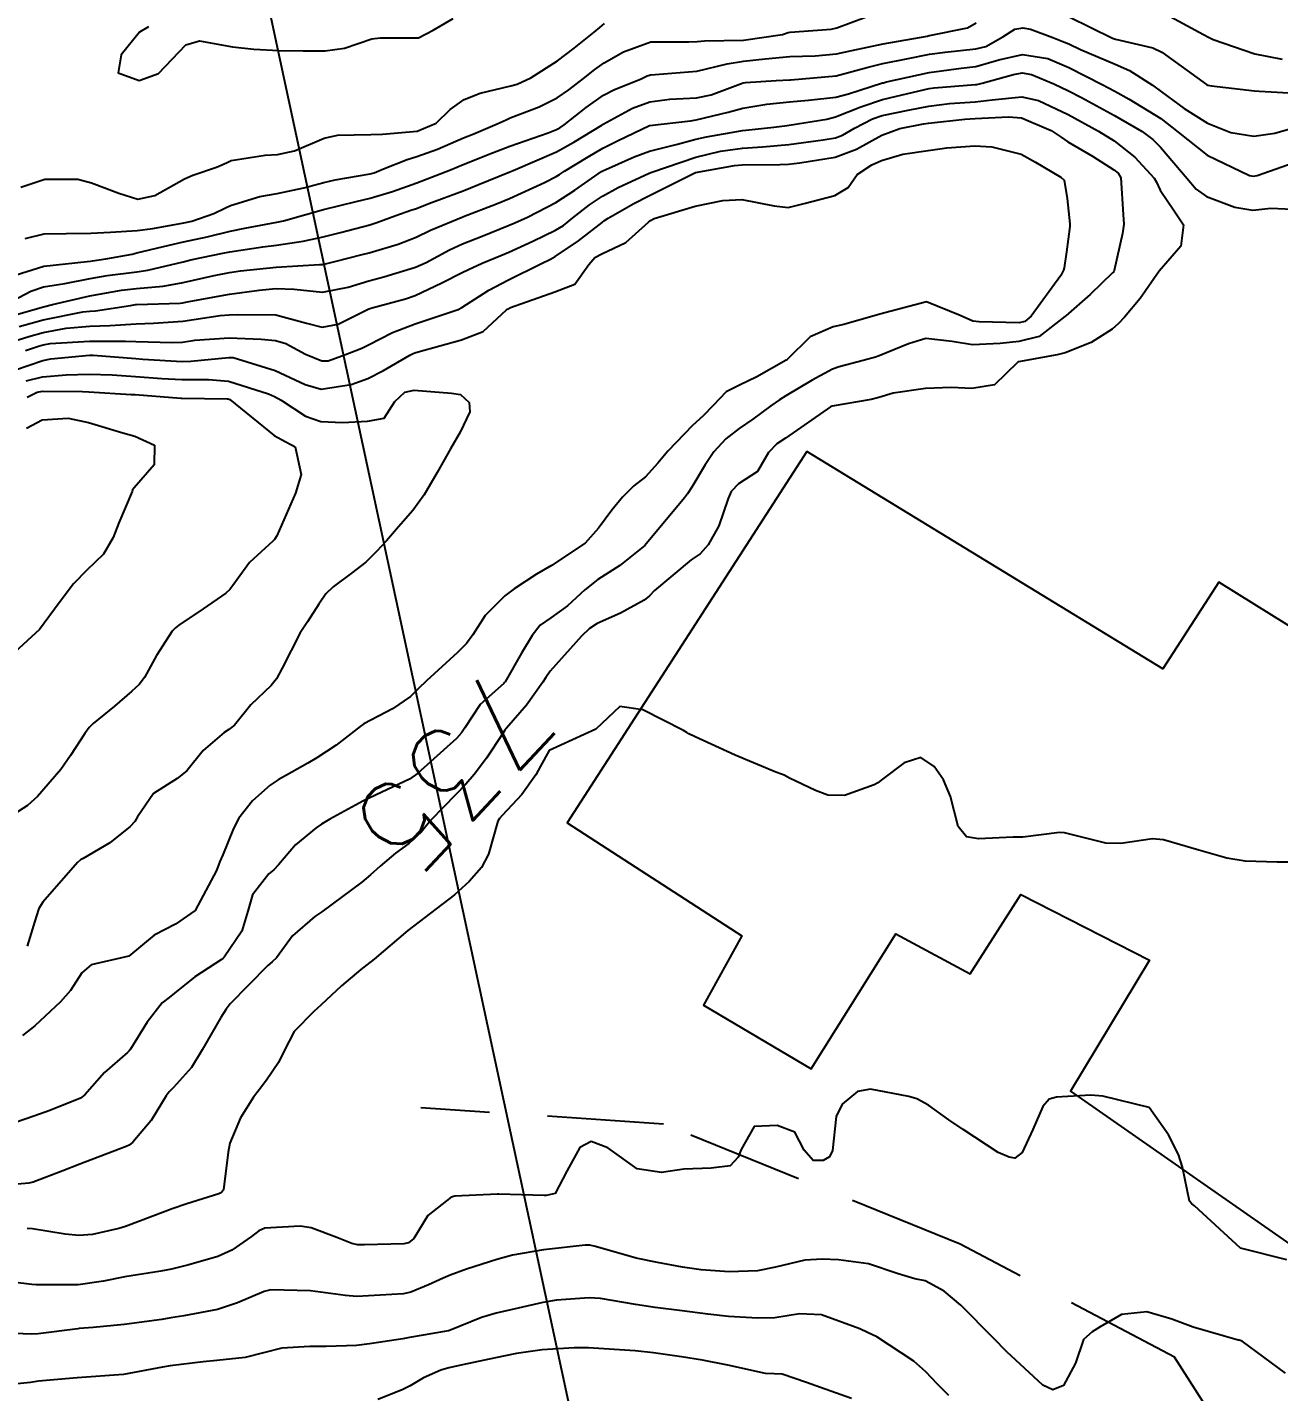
# Model space of a CAD drawing. Header units: metres. Extents: x 298520 to 308411, y 7433745 to 7450750.
# Drawn here: x 299442.5 to 299496.4, y 7449475.5 to 7449534.2 of the extents above; entities that cross this region are included whole.
import ezdxf
from ezdxf.enums import TextEntityAlignment as Align

# ---------------------------------------------------------------- set-up
doc = ezdxf.new("R2010")
doc.units = ezdxf.units.M
doc.header["$LTSCALE"] = 10
doc.linetypes.add('CONTINUO', pattern=[0])
doc.linetypes.add('DASHED', pattern=[0.75, 0.5, -0.25])
for name, color, linetype in [('Cotas', 45, 'Continuous'), ('Curvas de Nivel 1m', 11, 'Continuous'), ('Curvas de Nivel 5m', 15, 'Continuous'), ('Edificações', 30, 'Continuous'), ('PLACA_KM', 45, 'Continuous'), ('Vias Secundárias', 230, 'DASHED')]:
    doc.layers.add(name, color=color, linetype=linetype)
doc.styles.add('Style-STANDARD', font='STANDARD.shx')

msp = doc.modelspace()

# ---------------------------------------------------------------- linework, layer by layer
at = {"layer": 'Curvas de Nivel 1m', "flags": 128}
for points, elevation in [([(299441.649, 7449522.306), (299442.676, 7449522.848), (299443.23, 7449523.038), (299444.145, 7449523.189), (299445.234, 7449523.4), (299445.959, 7449523.529), (299447.237, 7449523.681), (299447.718, 7449523.755), (299449.242, 7449524.12), (299449.631, 7449524.214), (299450.947, 7449524.493), (299451.248, 7449524.553), (299452.665, 7449524.762), (299453.253, 7449524.838), (299454.408, 7449525.001), (299455.259, 7449525.186), (299456.008, 7449525.386), (299457.267, 7449525.713), (299457.576, 7449525.809), (299458.392, 7449526.109), (299459.04, 7449526.337), (299459.276, 7449526.417), (299459.81, 7449526.623), (299461.284, 7449527.176), (299461.925, 7449527.426), (299463.292, 7449527.986), (299463.447, 7449528.048), (299465.301, 7449528.857), (299466.056, 7449529.262), (299467.263, 7449530), (299467.291, 7449530.023), (299467.313, 7449530.035), (299468.579, 7449530.732), (299469.328, 7449531.003), (299470.178, 7449531.12), (299471.331, 7449531.18), (299471.967, 7449531.31), (299473.341, 7449531.815), (299473.438, 7449531.832), (299474.761, 7449531.916), (299475.343, 7449531.949), (299475.385, 7449531.951), (299477.345, 7449532.123), (299478.72, 7449532.495), (299479.351, 7449532.655), (299480.362, 7449532.854), (299481.355, 7449533.056), (299482.035, 7449533.145), (299483.358, 7449533.276), (299483.777, 7449533.387), (299484.519, 7449533.798), (299485.035, 7449534.126), (299485.369, 7449534.191), (299485.711, 7449534.13), (299486.666, 7449533.77), (299487.173, 7449533.575), (299487.36, 7449533.495), (299487.86, 7449533.253), (299489.352, 7449532.629), (299489.972, 7449532.353), (299490.95, 7449531.716), (299491.339, 7449531.427), (299492.314, 7449530.714), (299493.319, 7449530.081), (299494.33, 7449529.68), (299495.311, 7449529.526), (299496.223, 7449529.656), (299497.063, 7449529.898)], 732), ([(299442.001, 7449523.537), (299443.239, 7449523.928), (299445.108, 7449524.128), (299445.242, 7449524.149), (299445.337, 7449524.164), (299445.902, 7449524.253), (299447.036, 7449524.453), (299447.247, 7449524.5), (299448.638, 7449524.84), (299449.254, 7449524.974), (299450.265, 7449525.192), (299451.262, 7449525.43), (299451.885, 7449525.562), (299453.268, 7449525.821), (299453.552, 7449525.882), (299454.517, 7449526.151), (299455.275, 7449526.369), (299456.689, 7449526.716), (299457.28, 7449526.857), (299458.247, 7449527.147), (299459.287, 7449527.515), (299460.748, 7449528.078), (299461.295, 7449528.301), (299462.547, 7449528.811), (299463.303, 7449529.098), (299464.947, 7449529.663), (299465.311, 7449529.81), (299465.447, 7449529.884), (299465.638, 7449530.017), (299466.576, 7449530.756), (299467.332, 7449531.293), (299467.797, 7449531.535), (299468.921, 7449531.984), (299469.209, 7449532.117), (299469.345, 7449532.164), (299469.545, 7449532.177), (299471.347, 7449532.32), (299472.646, 7449532.641), (299473.351, 7449532.751), (299474.285, 7449532.849), (299475.353, 7449532.947), (299476.445, 7449532.985), (299477.355, 7449533.071), (299478.013, 7449533.217), (299479.359, 7449533.502), (299481.256, 7449533.832), (299481.34, 7449533.854), (299481.363, 7449533.858), (299482.995, 7449534.187), (299483.372, 7449534.397)], 731), ([(299442.248, 7449527.336), (299443.287, 7449527.676), (299444.698, 7449527.68), (299445.286, 7449527.52), (299446.462, 7449527.068), (299447.279, 7449526.821), (299448.018, 7449526.967), (299449.288, 7449527.684), (299449.646, 7449527.85), (299450.674, 7449528.196), (299451.104, 7449528.383), (299451.297, 7449528.48), (299452.772, 7449528.704), (299453.301, 7449528.732), (299454.034, 7449528.892), (299455.306, 7449529.434), (299455.881, 7449529.561), (299457.308, 7449529.59), (299457.816, 7449529.607), (299459.309, 7449529.744), (299460.122, 7449530.088), (299460.722, 7449530.679), (299461.328, 7449531.101), (299462.025, 7449531.37), (299463.337, 7449531.686), (299463.617, 7449531.768), (299464.194, 7449532.037), (299465.35, 7449532.764), (299466.059, 7449533.31), (299466.924, 7449534.004), (299467.164, 7449534.204), (299467.368, 7449534.369)], 729), ([(299447.746, 7449534.234), (299447.36, 7449533.996), (299446.572, 7449533.027), (299446.436, 7449532.249), (299447.34, 7449531.925), (299448.171, 7449532.228), (299449.355, 7449533.459), (299449.939, 7449533.622), (299451.355, 7449533.371), (299452.272, 7449533.263), (299453.353, 7449533.206), (299454.401, 7449533.202), (299455.354, 7449533.201), (299456.179, 7449533.308), (299457.359, 7449533.714), (299457.723, 7449533.753), (299459.359, 7449533.758), (299460.001, 7449534.09), (299460.856, 7449534.592)], 728), ([(299487.372, 7449534.658), (299489.238, 7449533.741), (299489.363, 7449533.699), (299490.965, 7449533.322), (299491.357, 7449533.138), (299493.282, 7449531.752), (299493.343, 7449531.723), (299493.503, 7449531.688), (299495.34, 7449531.475), (299495.549, 7449531.457), (299497.339, 7449531.364)], 731), ([(299441.762, 7449521.76), (299443.222, 7449522.182), (299443.609, 7449522.284), (299445.227, 7449522.655), (299446.576, 7449522.9), (299447.23, 7449522.97), (299448.382, 7449523.077), (299449.233, 7449523.23), (299450.572, 7449523.535), (299451.238, 7449523.66), (299451.701, 7449523.723), (299453.24, 7449523.885), (299455.102, 7449524.003), (299455.242, 7449524.006), (299455.356, 7449524.025), (299455.758, 7449524.135), (299456.942, 7449524.429), (299457.249, 7449524.509), (299458.489, 7449524.873), (299459.259, 7449525.183), (299459.882, 7449525.473), (299461.273, 7449526.057), (299461.305, 7449526.07), (299462.725, 7449526.609), (299463.281, 7449526.84), (299464.792, 7449527.532), (299465.291, 7449527.783), (299465.437, 7449527.873), (299465.649, 7449528.016), (299466.665, 7449528.641), (299467.303, 7449529.003), (299467.965, 7449529.335), (299469.313, 7449529.98), (299471.079, 7449530.191), (299471.317, 7449530.23), (299472.7, 7449530.558), (299473.325, 7449530.724), (299474.352, 7449530.895), (299475.329, 7449531), (299476.156, 7449531.073), (299477.333, 7449531.204), (299477.867, 7449531.342), (299479.342, 7449531.815), (299479.376, 7449531.826), (299479.51, 7449531.857), (299481.347, 7449532.27), (299482.721, 7449532.444), (299483.35, 7449532.528), (299484.35, 7449532.803), (299485.355, 7449533.041), (299486.448, 7449532.868), (299487.35, 7449532.476), (299488.797, 7449531.745), (299489.339, 7449531.457), (299489.954, 7449531.111), (299491.322, 7449530.292), (299492.066, 7449529.702), (299493.303, 7449528.701), (299495.136, 7449527.83), (299495.294, 7449527.806), (299495.461, 7449527.834), (299497.301, 7449528.477)], 733), ([(299442.181, 7449521.332), (299443.216, 7449521.616), (299444.922, 7449521.967), (299445.22, 7449521.995), (299445.465, 7449522.013), (299446.966, 7449522.243), (299447.187, 7449522.276), (299447.223, 7449522.282), (299449.103, 7449522.343), (299449.224, 7449522.359), (299449.407, 7449522.4), (299451.228, 7449522.731), (299452.508, 7449522.9), (299453.231, 7449522.974), (299454.01, 7449522.938), (299455.23, 7449522.805), (299456.337, 7449523.024), (299457.235, 7449523.304), (299457.876, 7449523.474), (299459.241, 7449523.889), (299459.689, 7449524.093), (299460.693, 7449524.636), (299461.255, 7449524.888), (299462.099, 7449525.223), (299463.267, 7449525.689), (299463.518, 7449525.797), (299464.055, 7449526.038), (299465.279, 7449526.677), (299466.09, 7449527.207), (299467.244, 7449528), (299467.275, 7449528.019), (299467.293, 7449528.03), (299468.644, 7449528.642), (299469.302, 7449528.879), (299470.518, 7449529.174), (299471.307, 7449529.39), (299471.754, 7449529.5), (299473.311, 7449529.77), (299473.453, 7449529.787), (299474.655, 7449529.917), (299475.233, 7449529.991), (299475.314, 7449530.001), (299476.946, 7449530.259), (299477.32, 7449530.363), (299478.403, 7449530.793), (299479.332, 7449531.101), (299479.94, 7449531.245), (299481.339, 7449531.575), (299481.558, 7449531.61), (299483.342, 7449531.745), (299483.402, 7449531.75), (299483.624, 7449531.807), (299484.967, 7449532.174), (299485.347, 7449532.247), (299485.745, 7449532.182), (299486.708, 7449531.77), (299487.339, 7449531.474), (299487.901, 7449531.187), (299489.323, 7449530.414), (299490.506, 7449529.722), (299490.977, 7449529.382), (299491.306, 7449529.058), (299492.452, 7449527.698), (299492.834, 7449527.243), (299493.285, 7449526.928), (299494.495, 7449526.464), (299495.28, 7449526.345), (299496.043, 7449526.421), (299497.28, 7449526.374)], 734), ([(299442.446, 7449520.298), (299443.008, 7449520.489), (299443.205, 7449520.542), (299443.517, 7449520.596), (299445.207, 7449520.699), (299446.754, 7449520.698), (299447.207, 7449520.692), (299448.781, 7449520.651), (299449.207, 7449520.665), (299449.736, 7449520.74), (299451.21, 7449520.85), (299452.597, 7449520.788), (299453.209, 7449520.731), (299453.649, 7449520.605), (299454.501, 7449520.151), (299455.199, 7449519.855), (299455.478, 7449519.858), (299456.221, 7449520.13), (299456.922, 7449520.407), (299457.207, 7449520.551), (299458.243, 7449521.08), (299459.216, 7449521.444), (299461.075, 7449522.072), (299461.224, 7449522.146), (299462.391, 7449522.899), (299463.236, 7449523.346), (299464.629, 7449524.029), (299465.04, 7449524.229), (299465.248, 7449524.341), (299466.252, 7449525.016), (299467.27, 7449525.817), (299467.373, 7449525.898), (299467.53, 7449525.997), (299468.639, 7449526.627), (299469.283, 7449526.952), (299471.265, 7449527.95), (299471.293, 7449527.961), (299472.967, 7449528.263), (299473.297, 7449528.294), (299474.912, 7449528.299), (299475.297, 7449528.323), (299475.777, 7449528.382), (299477.3, 7449528.622), (299478.215, 7449528.96), (299479.31, 7449529.567), (299480.086, 7449529.848), (299481.098, 7449530.051), (299481.317, 7449530.083), (299482.881, 7449530.253), (299483.32, 7449530.28), (299484.762, 7449530.355), (299485.321, 7449530.309), (299486.594, 7449529.771), (299487.023, 7449529.477), (299487.308, 7449529.288), (299488.381, 7449528.671), (299489.296, 7449528.075), (299489.485, 7449527.927), (299489.591, 7449527.736), (299489.695, 7449526.152), (299489.721, 7449525.736), (299489.67, 7449525.333), (299489.311, 7449523.739), (299489.288, 7449523.694), (299489.242, 7449523.645), (299488.269, 7449522.713), (299487.223, 7449521.793), (299487.189, 7449521.761), (299486.076, 7449520.911), (299485.206, 7449520.684), (299484.396, 7449520.607), (299483.204, 7449520.539), (299482.341, 7449520.683), (299481.208, 7449520.816), (299480.452, 7449520.594), (299479.196, 7449520.069), (299479.04, 7449520.017), (299478.497, 7449519.867), (299477.471, 7449519.596), (299477.189, 7449519.496), (299476.314, 7449519.023), (299475.177, 7449518.35), (299474.905, 7449518.184), (299474.531, 7449517.916), (299473.751, 7449517.34), (299473.163, 7449516.947), (299472.588, 7449516.506), (299472.073, 7449515.941), (299471.705, 7449515.384), (299471.13, 7449514.418), (299470.946, 7449514.132), (299470.81, 7449513.955), (299469.472, 7449512.34), (299469.168, 7449511.979), (299469.102, 7449511.914), (299468.03, 7449511.054), (299467.087, 7449510.452), (299466.523, 7449510.008), (299465.784, 7449509.308), (299465.064, 7449508.798), (299464.606, 7449508.488), (299464.253, 7449508.038), (299463.805, 7449507.283), (299463.096, 7449506.049), (299463.071, 7449506.011), (299463.032, 7449505.975), (299462.014, 7449505.064), (299461.358, 7449504.066), (299461.222, 7449503.847), (299460.998, 7449503.606), (299459.321, 7449502.095), (299458.98, 7449501.858), (299457.787, 7449501.3), (299456.971, 7449500.913), (299455.553, 7449500.141), (299455.187, 7449499.919), (299454.957, 7449499.764), (299454.078, 7449499.026), (299453.346, 7449498.166), (299453.141, 7449497.958), (299452.929, 7449497.781), (299452.22, 7449496.877), (299452.02, 7449496.179), (299451.765, 7449495.321), (299451.001, 7449494.189), (299450.949, 7449494.133), (299450.891, 7449494.089), (299449.744, 7449493.343), (299448.869, 7449492.646), (299448.629, 7449492.46), (299448.339, 7449492.225), (299447.693, 7449491.393), (299446.973, 7449490.239), (299446.917, 7449490.164), (299446.841, 7449490.091), (299445.847, 7449489.23), (299445.004, 7449488.267), (299444.812, 7449488.13), (299443.492, 7449487.597), (299442.804, 7449487.354), (299442.02, 7449487.083)], 736), ([(299442.018, 7449519.474), (299443.197, 7449519.876), (299443.54, 7449519.943), (299445.2, 7449520.097), (299445.36, 7449520.099), (299447.199, 7449519.954), (299447.504, 7449519.931), (299449.197, 7449519.834), (299449.567, 7449519.845), (299451.2, 7449520.007), (299451.393, 7449519.995), (299453.192, 7449519.443), (299454.493, 7449518.841), (299455.18, 7449518.645), (299456.474, 7449518.836), (299457.188, 7449519.102), (299457.86, 7449519.446), (299458.998, 7449520.102), (299459.132, 7449520.172), (299459.204, 7449520.201), (299459.357, 7449520.251), (299461.21, 7449520.759), (299462.152, 7449521.123), (299463.157, 7449522.051), (299463.191, 7449522.083), (299463.223, 7449522.098), (299463.328, 7449522.152), (299465.231, 7449522.833), (299466.09, 7449523.156), (299466.691, 7449524.006), (299466.953, 7449524.298), (299467.25, 7449524.459), (299468.292, 7449524.955), (299469.27, 7449525.818), (299469.35, 7449525.901), (299469.514, 7449525.976), (299471.279, 7449526.514), (299472.461, 7449526.758), (299473.282, 7449526.806), (299474.674, 7449526.521), (299475.278, 7449526.458), (299476.024, 7449526.643), (299477.284, 7449526.967), (299477.853, 7449527.309), (299478.25, 7449527.87), (299478.873, 7449528.289), (299479.299, 7449528.477), (299480.212, 7449528.757), (299481.304, 7449528.911), (299482.107, 7449529.02), (299483.306, 7449529.116), (299484.043, 7449529.065), (299485.303, 7449528.754), (299485.926, 7449528.407), (299487.01, 7449527.764), (299487.159, 7449527.629), (299487.284, 7449526.847), (299487.399, 7449525.759), (299487.393, 7449525.637), (299487.255, 7449524.548), (299487.151, 7449523.855), (299487.133, 7449523.762), (299487.013, 7449523.536), (299485.733, 7449521.782), (299485.459, 7449521.546), (299485.219, 7449521.496), (299483.497, 7449521.529), (299483.219, 7449521.565), (299482.674, 7449521.815), (299481.229, 7449522.4), (299479.223, 7449521.86), (299477.665, 7449521.427), (299477.214, 7449521.314), (299476.22, 7449520.883), (299475.229, 7449519.909), (299475.193, 7449519.881), (299473.933, 7449519.175), (299473.182, 7449518.809), (299472.601, 7449518.516), (299472.043, 7449517.941), (299471.617, 7449517.497), (299471.164, 7449517.068), (299470.09, 7449515.966), (299469.668, 7449515.45), (299469.136, 7449514.866), (299468.634, 7449514.481), (299468.147, 7449513.99), (299467.684, 7449513.427), (299467.109, 7449512.653), (299466.537, 7449512.008), (299465.093, 7449511.044), (299464.445, 7449510.681), (299463.486, 7449510.046), (299463.252, 7449509.877), (299463.078, 7449509.744), (299462.228, 7449508.896), (299461.705, 7449508.063), (299461.425, 7449507.69), (299461.045, 7449507.301), (299459.704, 7449506.09), (299459.362, 7449505.76), (299459.023, 7449505.411), (299458.245, 7449504.877), (299457.014, 7449504.236), (299456.854, 7449504.122), (299455.822, 7449503.316), (299454.992, 7449502.777), (299454.597, 7449502.545), (299453.908, 7449502.161), (299453.319, 7449501.827), (299452.977, 7449501.599), (299452.226, 7449500.922), (299451.64, 7449500.183), (299451.403, 7449499.739), (299450.939, 7449498.602), (299450.816, 7449498.31), (299450.767, 7449498.192), (299450.666, 7449497.93), (299449.755, 7449496.207), (299448.907, 7449495.617), (299447.992, 7449495.14), (299446.893, 7449494.24), (299445.28, 7449493.863), (299444.882, 7449493.527), (299444.381, 7449492.757), (299443.963, 7449492.273), (299442.852, 7449491.238), (299442.324, 7449490.819)], 737), ([(299442.487, 7449518.993), (299443.186, 7449519.174), (299444.205, 7449519.257), (299445.188, 7449519.283), (299446.181, 7449519.257), (299447.187, 7449519.179), (299448.318, 7449519.096), (299449.185, 7449519.05), (299450.33, 7449519.058), (299451.185, 7449518.984), (299452.915, 7449518.434), (299453.175, 7449518.329), (299453.462, 7449518.166), (299454.499, 7449517.483), (299455.164, 7449517.247), (299456.093, 7449517.201), (299457.164, 7449517.262), (299457.892, 7449517.386), (299458.34, 7449518.108), (299458.776, 7449518.507), (299459.18, 7449518.602), (299460.786, 7449518.469), (299461.178, 7449518.404), (299461.552, 7449518.066), (299461.576, 7449517.659), (299461.16, 7449516.79), (299460.747, 7449516.076), (299460.164, 7449515.058), (299459.61, 7449514.093), (299459.116, 7449513.417), (299458.504, 7449512.711), (299457.982, 7449512.111), (299457.565, 7449511.648), (299457.094, 7449511.198), (299456.489, 7449510.726), (299455.696, 7449510.134), (299455.38, 7449509.835), (299455.072, 7449509.392), (299454.586, 7449508.621), (299454.278, 7449508.152), (299453.503, 7449506.629), (299453.26, 7449506.167), (299453.03, 7449505.882), (299452.152, 7449505.049), (299451.44, 7449504.186), (299451.205, 7449503.993), (299451.008, 7449503.867), (299450.105, 7449503.095), (299449.391, 7449502.214), (299448.98, 7449501.88), (299447.966, 7449501.237), (299447.274, 7449500.237), (299447.164, 7449500.034), (299446.957, 7449499.825), (299446.081, 7449499.114), (299444.936, 7449498.448), (299444.818, 7449498.379), (299444.685, 7449498.264), (299443.192, 7449496.562), (299443.02, 7449496.288), (299442.909, 7449495.927), (299442.518, 7449494.672)], 738), ([(299442.526, 7449518.296), (299442.956, 7449518.512), (299443.177, 7449518.554), (299444.91, 7449518.531), (299445.177, 7449518.521), (299447.003, 7449518.414), (299447.175, 7449518.405), (299449.141, 7449518.253), (299449.173, 7449518.251), (299451.138, 7449518.226), (299451.173, 7449518.22), (299451.243, 7449518.189), (299453.158, 7449516.649), (299453.467, 7449516.477), (299454.062, 7449516.156), (299454.315, 7449514.973), (299454.07, 7449514.156), (299453.269, 7449512.332), (299453.165, 7449512.169), (299453.102, 7449512.102), (299452.094, 7449511.179), (299451.368, 7449510.187), (299451.248, 7449510.021), (299451.078, 7449509.865), (299450.091, 7449509.181), (299449.057, 7449508.477), (299448.905, 7449508.372), (299448.76, 7449508.223), (299448.091, 7449507.181), (299447.571, 7449506.235), (299447.337, 7449505.93), (299447.027, 7449505.642), (299446.277, 7449504.991), (299445.362, 7449504.257), (299445.187, 7449504.082), (299445.006, 7449503.821), (299444.39, 7449502.871), (299443.966, 7449502.275), (299442.971, 7449501.111), (299442.534, 7449500.727), (299441.893, 7449500.301)], 739), ([(299496.942, 7449498.281), (299496.321, 7449498.277), (299494.943, 7449498.33), (299494.161, 7449498.461), (299492.95, 7449498.803), (299491.427, 7449499.242), (299490.956, 7449499.286), (299489.596, 7449499.091), (299488.953, 7449499.107), (299487.173, 7449499.544), (299486.96, 7449499.565), (299485.377, 7449499.363), (299484.956, 7449499.354), (299483.466, 7449499.294), (299482.956, 7449499.377), (299482.598, 7449499.815), (299482.259, 7449501.104), (299481.966, 7449501.825), (299481.561, 7449502.404), (299480.992, 7449502.786), (299480.275, 7449502.562), (299479.342, 7449501.856), (299479.136, 7449501.704), (299478.98, 7449501.608), (299477.698, 7449501.151), (299476.976, 7449501.174), (299476.451, 7449501.362), (299475.34, 7449501.905), (299475.098, 7449502.023), (299474.985, 7449502.069), (299474.739, 7449502.159), (299472.992, 7449502.885), (299471.275, 7449503.673), (299471.001, 7449503.804), (299470.912, 7449503.862), (299470.771, 7449503.953), (299469.016, 7449504.84), (299468.029, 7449504.979), (299467.003, 7449504), (299464.993, 7449503.086), (299464.61, 7449502.411), (299464.417, 7449502.036), (299463.815, 7449501.201), (299462.965, 7449500.294), (299462.85, 7449500.165), (299462.787, 7449500.052), (299462.373, 7449498.624), (299462.078, 7449498.059), (299461.545, 7449497.446), (299460.921, 7449496.877), (299459.878, 7449496.086), (299458.905, 7449495.344), (299457.452, 7449494.114), (299457.143, 7449493.863), (299456.886, 7449493.663), (299456.048, 7449492.96), (299455.176, 7449492.145), (299454.86, 7449491.861), (299454.008, 7449491.001), (299453.582, 7449490.163), (299453.344, 7449489.656), (299452.824, 7449488.91), (299452.502, 7449488.488), (299452.27, 7449488.175), (299451.7, 7449487.285), (299451.25, 7449486.185), (299451.177, 7449485.798), (299450.975, 7449484.188), (299450.887, 7449484.073), (299450.77, 7449484.012), (299449.391, 7449483.583), (299448.76, 7449483.364), (299447.934, 7449483.049), (299446.748, 7449482.609), (299446.471, 7449482.521), (299445.329, 7449482.261), (299444.742, 7449482.214), (299444.16, 7449482.276), (299442.746, 7449482.512), (299442.523, 7449482.516)], 734), ([(299496.738, 7449481.168), (299494.743, 7449481.67), (299492.761, 7449483.493), (299492.652, 7449483.582), (299492.542, 7449483.693), (299492.246, 7449485.156), (299492.081, 7449485.701), (299491.64, 7449486.546), (299490.813, 7449487.72), (299488.82, 7449488.22), (299488.309, 7449488.259), (299486.819, 7449488.176), (299486.51, 7449488.08), (299486.238, 7449487.776), (299485.803, 7449486.78), (299485.351, 7449485.784), (299485.033, 7449485.545), (299484.791, 7449485.584), (299484.319, 7449485.795), (299482.803, 7449486.776), (299482.185, 7449487.198), (299481.318, 7449487.832), (299480.817, 7449488.104), (299480.463, 7449488.198), (299478.823, 7449488.515), (299478.267, 7449488.42), (299477.593, 7449487.872), (299477.345, 7449487.337), (299477.177, 7449485.876), (299477.061, 7449485.607), (299476.789, 7449485.45), (299476.346, 7449485.444), (299475.962, 7449485.892), (299475.564, 7449486.662), (299474.803, 7449486.95), (299473.819, 7449486.904), (299473.254, 7449485.925), (299473.125, 7449485.591), (299472.786, 7449485.214), (299471.96, 7449485.118), (299470.784, 7449485.079), (299469.828, 7449484.924), (299468.784, 7449485.089), (299467.521, 7449485.993), (299466.796, 7449486.262), (299466.313, 7449486.007), (299465.754, 7449484.987), (299465.246, 7449484.023), (299464.854, 7449483.947), (299464.772, 7449483.945), (299462.826, 7449483.995), (299462.772, 7449483.994), (299460.926, 7449483.913), (299460.77, 7449483.875), (299459.773, 7449483.075), (299459.167, 7449482.096), (299458.933, 7449481.906), (299458.74, 7449481.854), (299457.047, 7449481.81), (299456.74, 7449481.822), (299456.49, 7449481.874), (299455.855, 7449482.133), (299454.749, 7449482.555), (299454.278, 7449482.627), (299452.748, 7449482.536), (299452.493, 7449482.426), (299452.172, 7449482.176), (299451.335, 7449481.586), (299450.734, 7449481.311), (299449.479, 7449480.957), (299448.728, 7449480.765), (299448.275, 7449480.677), (299446.725, 7449480.437), (299445.808, 7449480.254), (299444.721, 7449480.102), (299442.91, 7449480.1), (299442.721, 7449480.116), (299441.071, 7449480.307)], 733), ([(299496.679, 7449476.288), (299494.816, 7449477.669), (299494.693, 7449477.708), (299494.643, 7449477.721), (299492.702, 7449478.276), (299491.794, 7449478.616), (299490.711, 7449478.93), (299489.625, 7449478.815), (299488.701, 7449478.286), (299488.366, 7449478.077), (299487.994, 7449477.75), (299487.648, 7449476.721), (299487.133, 7449475.763), (299486.671, 7449475.579), (299486.241, 7449475.774), (299484.687, 7449477.211), (299484.116, 7449477.796), (299482.714, 7449479.217), (299481.986, 7449479.821), (299481.167, 7449480.273), (299480.728, 7449480.353), (299480.012, 7449480.566), (299478.734, 7449481.006), (299477.443, 7449481.165), (299476.736, 7449481.199), (299475.996, 7449481.152), (299474.732, 7449480.858), (299473.951, 7449480.698), (299472.73, 7449480.648), (299471.525, 7449480.742), (299470.732, 7449480.856), (299469.651, 7449481.054), (299468.736, 7449481.246), (299466.987, 7449481.751), (299466.741, 7449481.803), (299466.541, 7449481.803), (299464.739, 7449481.607), (299463.407, 7449481.372), (299462.734, 7449481.189), (299461.429, 7449480.768), (299460.727, 7449480.506), (299460.429, 7449480.38), (299459.79, 7449480.089), (299459.037, 7449479.778), (299458.719, 7449479.714), (299457.209, 7449479.624), (299456.718, 7449479.6), (299456.222, 7449479.632), (299454.72, 7449479.836), (299453.012, 7449479.876), (299452.719, 7449479.811), (299451.575, 7449479.321), (299450.711, 7449479.036), (299449.261, 7449478.765), (299448.707, 7449478.67), (299448.323, 7449478.607), (299446.704, 7449478.393), (299445.369, 7449478.26), (299444.759, 7449478.212), (299444.702, 7449478.205), (299443.002, 7449477.984), (299442.698, 7449477.974), (299440.959, 7449478.047)], 732), ([(299482.191, 7449475.34), (299481.705, 7449475.825), (299481.195, 7449476.349), (299480.683, 7449476.806), (299479.09, 7449477.856), (299478.696, 7449478.051), (299478.361, 7449478.2), (299476.707, 7449478.811), (299475.761, 7449478.841), (299474.704, 7449478.677), (299473.964, 7449478.657), (299472.705, 7449478.74), (299471.816, 7449478.833), (299470.708, 7449478.979), (299469.558, 7449479.124), (299468.712, 7449479.247), (299467.202, 7449479.508), (299466.716, 7449479.536), (299465.306, 7449479.429), (299464.713, 7449479.337), (299463.652, 7449479.097), (299462.705, 7449478.878), (299462.073, 7449478.688), (299460.694, 7449478.126), (299460.657, 7449478.117), (299460.486, 7449478.082), (299458.973, 7449477.823), (299458.698, 7449477.776), (299457.251, 7449477.558), (299456.693, 7449477.484), (299455.391, 7449477.441), (299454.692, 7449477.448), (299453.487, 7449477.367), (299452.688, 7449477.17), (299451.901, 7449476.962), (299450.683, 7449476.834), (299450.096, 7449476.784), (299448.679, 7449476.606), (299448.347, 7449476.554), (299446.673, 7449476.24), (299444.671, 7449476.093), (299443.011, 7449475.945), (299442.669, 7449475.9), (299441.223, 7449475.748)], 731)]:
    msp.add_lwpolyline(points, dxfattribs=dict(at, elevation=elevation))
at = {"layer": 'Curvas de Nivel 5m', "flags": 128}
for points, elevation in [([(299491.374, 7449534.859), (299493.158, 7449533.899), (299493.364, 7449533.783), (299493.564, 7449533.688), (299495.357, 7449533.063), (299496.541, 7449532.838)], 730), ([(299442.439, 7449525.115), (299443.258, 7449525.317), (299444.205, 7449525.33), (299445.259, 7449525.351), (299446.115, 7449525.396), (299447.261, 7449525.469), (299447.938, 7449525.558), (299449.267, 7449525.797), (299449.604, 7449525.871), (299450.558, 7449526.197), (299451.035, 7449526.432), (299451.276, 7449526.546), (299452.536, 7449526.922), (299453.282, 7449527.062), (299454.427, 7449527.296), (299455.287, 7449527.531), (299455.778, 7449527.645), (299457.291, 7449527.908), (299457.458, 7449527.952), (299457.866, 7449528.114), (299458.881, 7449528.521), (299459.298, 7449528.647), (299460.179, 7449528.964), (299461.307, 7449529.45), (299461.747, 7449529.628), (299462.752, 7449530.056), (299463.136, 7449530.231), (299463.317, 7449530.308), (299464.566, 7449530.789), (299465.33, 7449531.173), (299465.835, 7449531.515), (299466.473, 7449532.009), (299466.951, 7449532.4), (299467.35, 7449532.677), (299468.19, 7449533.156), (299469.359, 7449533.591), (299470.995, 7449533.591), (299471.359, 7449533.604), (299471.682, 7449533.624), (299473.36, 7449533.653), (299475.027, 7449533.905), (299475.282, 7449533.983), (299475.364, 7449533.998), (299477.12, 7449534.129), (299477.367, 7449534.184), (299478.6, 7449534.642)], 730), ([(299441.205, 7449520.476), (299442.596, 7449520.909), (299443.211, 7449521.078), (299444.202, 7449521.265), (299445.214, 7449521.347), (299446.087, 7449521.378), (299447.215, 7449521.455), (299447.964, 7449521.484), (299449.216, 7449521.557), (299450.825, 7449521.802), (299451.219, 7449521.835), (299451.56, 7449521.847), (299453.22, 7449521.833), (299454.548, 7449521.482), (299455.215, 7449521.307), (299455.909, 7449521.44), (299457.223, 7449522.089), (299457.243, 7449522.099), (299457.312, 7449522.119), (299458.812, 7449522.519), (299459.229, 7449522.674), (299460.367, 7449523.216), (299461.239, 7449523.652), (299461.517, 7449523.791), (299462.104, 7449524.061), (299462.916, 7449524.385), (299463.25, 7449524.531), (299464.284, 7449525.008), (299465.265, 7449525.474), (299465.603, 7449525.682), (299466.012, 7449526.013), (299466.719, 7449526.565), (299467.282, 7449526.942), (299467.965, 7449527.314), (299469.292, 7449527.935), (299469.403, 7449527.978), (299471.3, 7449528.625), (299472.361, 7449528.881), (299473.304, 7449529.006), (299474.165, 7449529.06), (299475.305, 7449529.166), (299476.786, 7449529.366), (299477.309, 7449529.457), (299477.616, 7449529.571), (299478.124, 7449529.872), (299478.907, 7449530.277), (299479.321, 7449530.41), (299480.514, 7449530.653), (299481.328, 7449530.813), (299482.223, 7449530.928), (299483.331, 7449531.002), (299484.051, 7449531.084), (299485.334, 7449531.214), (299486.053, 7449531.058), (299487.323, 7449530.453), (299488.638, 7449529.747), (299489.309, 7449529.322), (299490.197, 7449528.622), (299491.028, 7449527.714), (299491.129, 7449527.55), (299491.288, 7449527.204), (299491.882, 7449526.314), (299492.287, 7449525.705), (299492.173, 7449524.793), (299491.243, 7449523.72), (299490.421, 7449522.538), (299489.749, 7449521.735), (299489.496, 7449521.46), (299489.215, 7449521.215), (299488.31, 7449520.645), (299487.2, 7449520.204), (299486.853, 7449520.111), (299485.193, 7449519.81), (299485.177, 7449519.807), (299485.142, 7449519.791), (299484.163, 7449518.82), (299483.182, 7449518.671), (299482.285, 7449518.716), (299481.181, 7449518.662), (299479.788, 7449518.46), (299479.177, 7449518.285), (299478.843, 7449518.197), (299477.173, 7449517.911), (299477.097, 7449517.881), (299475.159, 7449516.536), (299474.789, 7449516.281), (299474.434, 7449515.917), (299473.961, 7449515.101), (299473.132, 7449514.565), (299472.822, 7449514.238), (299472.698, 7449513.934), (299472.297, 7449512.752), (299471.839, 7449511.943), (299471.489, 7449511.557), (299471.096, 7449511.289), (299469.521, 7449509.973), (299469.306, 7449509.75), (299469.077, 7449509.56), (299468.065, 7449508.993), (299467.061, 7449508.56), (299466.724, 7449508.339), (299466.385, 7449508.01), (299465.038, 7449506.496), (299464.839, 7449506.228), (299464.717, 7449506.033), (299464.014, 7449505.044), (299463.158, 7449504.048), (299463.086, 7449503.965), (299463.001, 7449503.825), (299462.287, 7449502.76), (299461.762, 7449502.062), (299461.409, 7449501.635), (299460.974, 7449501.192), (299459.901, 7449500.086), (299459.475, 7449499.572), (299458.948, 7449499.083), (299458.379, 7449498.668), (299457.716, 7449498.112), (299457.306, 7449497.739), (299456.926, 7449497.42), (299455.204, 7449496.146), (299454.911, 7449495.945), (299453.942, 7449495.12), (299453.249, 7449494.166), (299453.067, 7449493.992), (299452.888, 7449493.84), (299452.056, 7449492.998), (299451.265, 7449492.186), (299451.085, 7449491.964), (299450.857, 7449491.595), (299450.06, 7449490.202), (299449.599, 7449489.441), (299448.818, 7449488.584), (299448.636, 7449488.401), (299448.511, 7449488.223), (299447.865, 7449487.167), (299447.065, 7449486.237), (299446.92, 7449486.11), (299446.791, 7449486.044), (299446.48, 7449485.935), (299444.783, 7449485.283), (299444.052, 7449485.006), (299442.775, 7449484.516), (299442.59, 7449484.477), (299440.773, 7449484.31)], 735), ([(299442.491, 7449516.965), (299443.163, 7449517.315), (299444.282, 7449517.391), (299445.162, 7449517.207), (299446.637, 7449516.766), (299447.157, 7449516.621), (299448.004, 7449516.231), (299447.984, 7449515.388), (299447.125, 7449514.394), (299447.063, 7449514.302), (299447.035, 7449514.241), (299446.468, 7449512.888), (299446.229, 7449512.249), (299445.807, 7449511.542), (299445.089, 7449510.851), (299444.523, 7449510.268), (299443.907, 7449509.441), (299443.053, 7449508.29), (299442.006, 7449507.337)], 740), ([(299478.003, 7449475.206), (299476.671, 7449475.675), (299476.061, 7449475.896), (299475.022, 7449476.25), (299474.676, 7449476.263), (299474.303, 7449476.287), (299472.68, 7449476.642), (299471.586, 7449476.851), (299470.683, 7449476.994), (299469.486, 7449477.171), (299468.686, 7449477.259), (299467.338, 7449477.342), (299466.687, 7449477.381), (299466.068, 7449477.391), (299464.686, 7449477.295), (299463.587, 7449477.137), (299462.682, 7449476.952), (299461.263, 7449476.656), (299460.677, 7449476.528), (299460.334, 7449476.427), (299459.582, 7449476.091), (299459.013, 7449475.753), (299458.668, 7449475.582), (299457.611, 7449475.163)], 730)]:
    msp.add_lwpolyline(points, dxfattribs=dict(at, elevation=elevation))
at = {"layer": 'Edificações'}
msp.add_lwpolyline([(299476.075, 7449515.955), (299465.768, 7449499.982), (299473.285, 7449495.119), (299471.635, 7449492.126), (299476.268, 7449489.388), (299479.908, 7449495.195), (299483.104, 7449493.473), (299485.286, 7449496.887), (299490.829, 7449494.062), (299487.428, 7449488.433), (299502.469, 7449477.941), (299506.535, 7449484.362), (299505.116, 7449485.259), (299513.116, 7449498.319), (299493.818, 7449510.328), (299491.407, 7449506.598)], close=True, dxfattribs=at)
at = {"layer": 'PLACA_KM', "linetype": 'CONTINUO'}
msp.add_polyline3d([(299452.319, 7449537.846, 0), (299510.535, 7449266.97, 0)], dxfattribs=at)
at = {"layer": 'Vias Secundárias'}
msp.add_lwpolyline([(299567.445, 7449504.369), (299557.919, 7449508.215), (299552.448, 7449510.239), (299549.104, 7449509.733), (299543.429, 7449504.369), (299538.565, 7449489.491), (299531.768, 7449477.402), (299527.005, 7449465.46), (299520.5, 7449459.969), (299512.394, 7449461.082), (299503.679, 7449463.511), (299497.194, 7449468.774), (299491.897, 7449476.99), (299482.676, 7449481.849), (299469.908, 7449487.01), (299459.47, 7449487.719)], dxfattribs=at)

# ---------------------------------------------------------------- texts
at = {"layer": 'Cotas', "style": 'Style-STANDARD'}
msp.add_text('735', height=4, rotation=226.88392, dxfattribs=at).set_placement((299460.882, 7449502.13, 735), align=Align.MIDDLE_CENTER)

doc.saveas('drawing.dxf')
